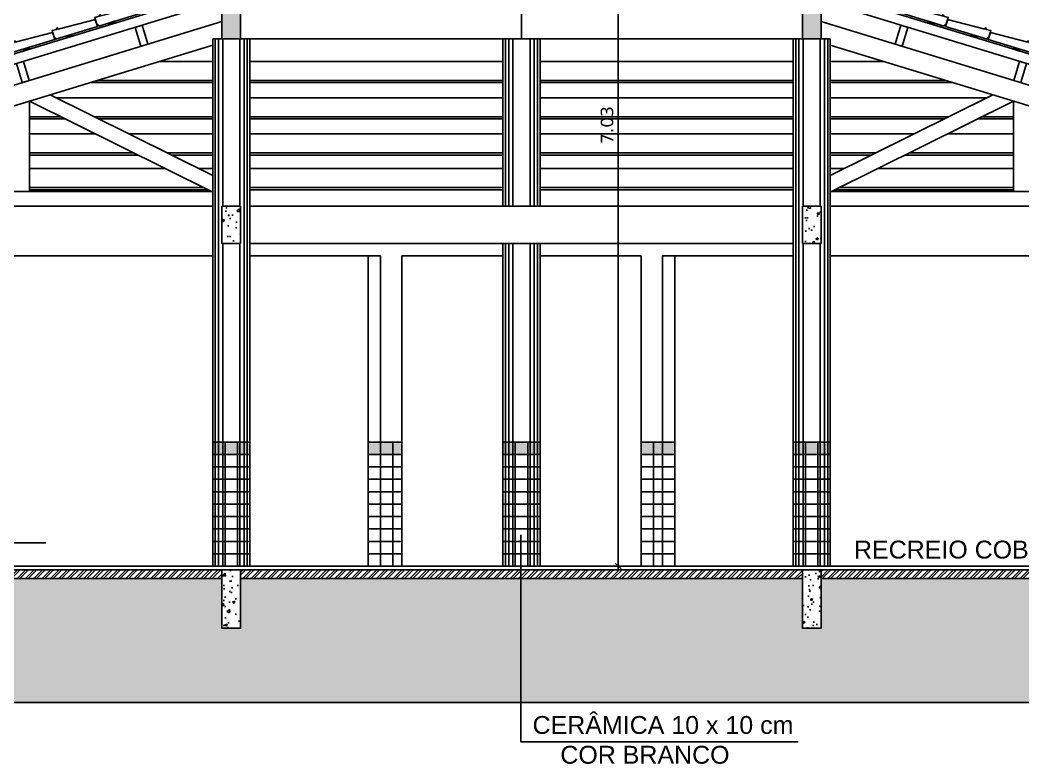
# Model space of a CAD drawing. Extents: x -81 to 144, y 107 to 212.
# Drawn here: x -51.73 to -43.65, y 171.39 to 177.39 of the extents above; entities that cross this region are included whole.
import ezdxf

# ---------------------------------------------------------------- set-up
doc = ezdxf.new("R2010")
doc.units = 0
doc.header["$LTSCALE"] = 0.005
doc.header["$PDMODE"] = 3
doc.layers.get('0').update_dxf_attribs({"linetype": 'CONTINUOUS'})
doc.layers.get('DEFPOINTS').update_dxf_attribs({"linetype": 'CONTINUOUS'})
for name, color, linetype in [('01', 1, 'CONTINUOUS'), ('0_HATCH', 1, 'CONTINUOUS'), ('251', 251, 'CONTINUOUS'), ('A-01', 1, 'CONTINUOUS'), ('A-COTAS', 1, 'CONTINUOUS'), ('A-EST', 5, 'CONTINUOUS'), ('A-TEL', 2, 'CONTINUOUS'), ('A-TELHAS', 2, 'CONTINUOUS'), ('ARQ-CTA-1_075', 1, 'CONTINUOUS'), ('ARQ-HTC', 9, 'CONTINUOUS'), ('ARQ-PIS-CORTE', 2, 'CONTINUOUS'), ('ARQ-SMB-1_100', 1, 'CONTINUOUS'), ('ARQ-TXT-1_075', 2, 'CONTINUOUS'), ('MADEIRAMENTO', 2, 'CONTINUOUS')]:
    doc.layers.add(name, color=color, linetype=linetype)
doc.styles.add('ESC-50-A20', font='arial.ttf', dxfattribs={"height": 0.1})
doc.styles.add('FNDE Text Cota 0075', font='verdana.ttf', dxfattribs={"height": 0.1})
doc.styles.add('FNDE Texto Cota 0025', font='verdana.ttf', dxfattribs={"height": 0.04})
doc.dimstyles.new('FNDE 1-0025', dxfattribs={"dimscale": 5, "dimtxt": 0.04, "dimasz": 0.01, "dimexe": 0.15, "dimexo": 0.15, "dimgap": 0.005, "dimtad": 1, "dimzin": 1, "dimdsep": 46, "dimtxsty": 'FNDE Texto Cota 0025', "dimblk": 'tic', "dimcen": 0.015, "dimdle": 0.15, "dimse1": 1, "dimse2": 1, "dimclrd": 251, "dimclre": 251, "dimclrt": 256, "dimaunit": 1, "dimadec": 3, "dimazin": 0, "dimtfac": 1, "dimtix": 1, "dimtmove": 2, "dimatfit": 3, "dimfxl": 0.15, "dimtvp": 1, "dimtolj": 1, "dimtzin": 0, "dimarcsym": 0})
doc.dimstyles.new('FNDE 1-075', dxfattribs={"dimscale": 2.5, "dimtxt": 0.1, "dimasz": 0.015, "dimexe": 0.15, "dimexo": 0.15, "dimgap": 0.015, "dimtad": 1, "dimzin": 4, "dimdsep": 46, "dimtxsty": 'FNDE Text Cota 0075', "dimblk": 'tic', "dimcen": 0.025, "dimdle": 0.15, "dimse1": 1, "dimse2": 1, "dimclrd": 251, "dimclre": 251, "dimclrt": 256, "dimaunit": 1, "dimadec": 3, "dimazin": 0, "dimtfac": 1, "dimtix": 1, "dimtmove": 2, "dimatfit": 3, "dimldrblk": 'DOTSMALL', "dimfxl": 0.15, "dimtvp": 1, "dimtolj": 1, "dimtzin": 0, "dimarcsym": 0})
pattern_1 = [(50, (84.715, 34.55552), (0.18218467, -0.01593909), [0.01905, -0.20955]), (355, (84.715, 34.55552), (-0.03524342, 0.19105685), [0.01524, -0.16764058]), (100.45144, (84.73018, 34.5542), (0.14694125, 0.17511775), [0.01619001, -0.17809024]), (46.1842, (84.715, 34.60632), (0.27107904, -0.04204233), [0.028575, -0.314325]), (96.63556, (84.73759, 34.60282), (0.23740413, 0.24742612), [0.02428502, -0.2671356]), (351.18415, (84.715, 34.60632), (0.23740413, 0.24742612), [0.02285997, -0.25145973]), (21, (84.7404, 34.59362), (0.15161439, -0.1022652), [0.01905, -0.20955]), (326, (84.7404, 34.59362), (0.06180203, 0.18418797), [0.01524, -0.16764]), (71.45144, (84.75303, 34.5851), (0.21341642, 0.08192277), [0.01619001, -0.17808994]), (37.5, (84.714996, 34.55552), (0.003088603, 0.084555039), [0, -0.165608, 0, -0.17018, 0, -0.168275]), (7.5, (84.715, 34.55552), (0.066819663, 0.100180575), [0, -0.097028, 0, -0.161798, 0, -0.064135]), (327.5, (84.658354, 34.55552), (0.135590595, -0.005728744), [0, -0.0635, 0, -0.19812, 0, -0.26289]), (317.5, (84.63295, 34.55552), (0.14812918, 0.02542649), [0, -0.08255, 0, -0.131572, 0, -0.18669])]
pattern_2 = [(45, (84.714996, 34.55552), (-0.03367596, 0.03367596), []), (45, (84.737447, 34.55552), (-0.03367596, 0.03367596), [])]

# ---------------------------------------------------------------- blocks, each defined once
blk = doc.blocks.new('tic')
at = {"color": 251}
for p, q in [((-1, 0), (1, 0)), ((0, -1), (0, 1))]:
    blk.add_line(p, q, dxfattribs=at)
blk.add_line((-0.6, -0.6), (0.6, 0.6))
blk = doc.blocks.new('*D13')
at = {"layer": 'ARQ-CTA-1_075', "color": 251, "linetype": 'Continuous', "lineweight": -2, "transparency": 16777216}
blk.add_line((-46.9074, 180.0117), (-46.9074, 173.0226), dxfattribs=at)
at = {"layer": 'DEFPOINTS', "color": 0, "linetype": 'Continuous', "transparency": 16777216}
for p in [(-47.6877, 180.0492), (-47.6866, 172.9851), (-46.9074, 172.9851)]:
    blk.add_point(p, dxfattribs=at)
at = {"layer": 'ARQ-CTA-1_075', "color": 251, "linetype": 'Continuous', "lineweight": -2, "transparency": 16777216, "xscale": 0.0375, "yscale": 0.0375, "zscale": 0.0375}
for p, rotation in [((-46.9074, 180.0492), 90), ((-46.9074, 172.9851), 270)]:
    blk.add_blockref('tic', p, dxfattribs=dict(at, rotation=rotation))
at = {"layer": 'ARQ-CTA-1_075', "linetype": 'Continuous', "transparency": 16777216, "insert": (-46.997, 176.5403), "char_height": 0.1, "attachment_point": 5, "rotation": 90, "style": 'FNDE Text Cota 0075'}
blk.add_mtext('\\A1;7.03', dxfattribs=at)
blk = doc.blocks.new('_DotSmall')
at = {"color": 0, "linetype": 'ByBlock', "const_width": 0.5}
blk.add_lwpolyline([(-0.0625, 0, 1), (0.0625, 0, 1)], format="xyb", close=True, dxfattribs=at)
blk = doc.blocks.new('T2')
at = {"linetype": 'Continuous'}
blk.add_lwpolyline([(0, 0.0594), (0.31, 0.073), (0.3096, 0.083), (0.3196, 0.0834), (0.32, 0.0734), (0.36, 0.075), (0.36, 0.0099), (0.35, 0.0099), (0.35, 0), (0, 0), (0.0001, 0.0594)], dxfattribs=at)
blk = doc.blocks.new('FNDE-Nível Corte-1_100')
blk.add_hatch(color=251).paths.add_polyline_path([(140.657, 1.813), (140.825, 1.813), (140.657, 1.561)])
at = {"color": 251}
for p, q in [((140.657, 2.065), (140.657, 1.561)), ((140.405, 1.813), (142.405, 1.813))]:
    blk.add_line(p, q, dxfattribs=at)
blk.add_lwpolyline([(140.489, 1.813), (140.657, 1.561), (140.825, 1.813)], dxfattribs=at)

msp = doc.modelspace()

# ---------------------------------------------------------------- hatches: boundary and pattern name
at = {"layer": '0_HATCH'}
h = msp.add_hatch(color=160, dxfattribs=at)
h.paths.add_polyline_path([(-54.7014, 173.9851), (-54.8014, 173.9851), (-54.8014, 173.8851), (-54.7014, 173.8851)])
h.paths.add_polyline_path([(-54.6014, 173.9851), (-54.7014, 173.9851), (-54.7014, 173.8851), (-54.6014, 173.8851)])
h.paths.add_polyline_path([(-53.6381, 173.9851), (-53.7381, 173.9851), (-53.7381, 173.8851), (-53.6381, 173.8851)])
h.paths.add_polyline_path([(-53.5648, 173.9851), (-53.6381, 173.9851), (-53.6381, 173.8851), (-53.5648, 173.8851)])
h.paths.add_polyline_path([(-53.4648, 173.9851), (-53.5648, 173.9851), (-53.5648, 173.8851), (-53.4648, 173.8851)])
h.paths.add_polyline_path([(-48.8232, 173.9851), (-48.9232, 173.9851), (-48.9232, 173.8851), (-48.8232, 173.8851)])
h.paths.add_polyline_path([(-48.7232, 173.9851), (-48.8232, 173.9851), (-48.8232, 173.8851), (-48.7232, 173.8851)])
h.paths.add_polyline_path([(-48.65, 173.9851), (-48.7232, 173.9851), (-48.7232, 173.8851), (-48.65, 173.8851)])
h.paths.add_polyline_path([(-46.6232, 173.9851), (-46.7232, 173.9851), (-46.7232, 173.8851), (-46.6232, 173.8851)])
h.paths.add_polyline_path([(-46.55, 173.9851), (-46.6232, 173.9851), (-46.6232, 173.8851), (-46.55, 173.8851)])
h.paths.add_polyline_path([(-46.45, 173.9851), (-46.55, 173.9851), (-46.55, 173.8851), (-46.45, 173.8851)])
h.paths.add_polyline_path([(-41.8084, 173.9851), (-41.9084, 173.9851), (-41.9084, 173.8851), (-41.8084, 173.8851)])
h.paths.add_polyline_path([(-41.7352, 173.9851), (-41.8084, 173.9851), (-41.8084, 173.8851), (-41.7352, 173.8851)])
h.paths.add_polyline_path([(-40.7718, 173.9851), (-41.7352, 173.9851), (-41.7352, 173.8851), (-40.7718, 173.8851)])
h.paths.add_polyline_path([(-40.6718, 173.9851), (-40.7718, 173.9851), (-40.7718, 173.8851), (-40.6718, 173.8851)])
h.paths.add_polyline_path([(-40.5718, 173.9851), (-40.6718, 173.9851), (-40.6718, 173.8851), (-40.5718, 173.8851)])
at = {"layer": '251'}
h = msp.add_hatch(dxfattribs=at)
h.set_pattern_fill('ANSI32', color=256, scale=0.005, style=0)
h.set_pattern_definition(pattern_2)
h.paths.add_polyline_path([(-45.4234, 172.9551), (-49.9499, 172.9551), (-49.9499, 172.8851), (-45.4234, 172.8851)])
h.paths.add_polyline_path([(-50.0999, 172.9551), (-54.6514, 172.9551), (-54.6514, 172.8851), (-50.0999, 172.8851)])
h = msp.add_hatch(dxfattribs=at)
h.set_pattern_fill('ANSI32', color=256, scale=0.005, style=0)
h.set_pattern_definition(pattern_2)
edge = h.paths.add_edge_path()
edge.add_line((-40.7468, 172.9551), (-43.717, 172.9551))
edge.add_arc((-43.319, 172.6673), 0.4912, 144.12367, 153.67059)
edge.add_line((-43.7593, 172.8851), (-40.7468, 172.8851))
edge.add_line((-40.7468, 172.8851), (-40.7468, 172.9551))
h.paths.add_polyline_path([(-36.2242, 172.9551), (-40.5968, 172.9551), (-40.5968, 172.8851), (-36.2242, 172.8851)])
edge = h.paths.add_edge_path()
edge.add_line((-43.717, 172.9551), (-45.2734, 172.9551))
edge.add_line((-45.2734, 172.9551), (-45.2734, 172.8851))
edge.add_line((-45.2734, 172.8851), (-43.7593, 172.8851))
edge.add_arc((-43.319, 172.6673), 0.4912, 144.12367, 153.67059, ccw=False)
at = {"layer": 'A-COTAS'}
h = msp.add_hatch(color=160, dxfattribs=at)
h.dxf.hatch_style = 1
h.set_gradient(color1=(0, 63, 255), tint=1, name='CYLINDER')
h.paths.add_polyline_path([(-50.1749, 173.9851), (-49.8749, 173.9851), (-49.8749, 173.8851), (-50.1749, 173.8851)])
h = msp.add_hatch(color=160, dxfattribs=at)
h.dxf.hatch_style = 1
h.set_gradient(color1=(0, 63, 255), tint=1, name='CYLINDER')
h.paths.add_polyline_path([(-47.8366, 173.9851), (-47.5366, 173.9851), (-47.5366, 173.8851), (-47.8366, 173.8851)])
h = msp.add_hatch(color=160, dxfattribs=at)
h.dxf.hatch_style = 1
h.set_gradient(color1=(0, 63, 255), tint=1, name='CYLINDER')
h.paths.add_polyline_path([(-45.4984, 173.9851), (-45.1984, 173.9851), (-45.1984, 173.8851), (-45.4984, 173.8851)])
at = {"layer": 'ARQ-HTC'}
h = msp.add_hatch(dxfattribs=at)
h.set_pattern_fill('AR-CONC', color=251, scale=0.001, style=0)
h.set_pattern_definition(pattern_1)
h.paths.add_polyline_path([(-49.9499, 177.5351), (-50.0999, 177.5351), (-50.0999, 177.2351), (-49.9499, 177.2351)])
h.paths.add_polyline_path([(-45.2734, 177.5351), (-45.4234, 177.5351), (-45.4234, 177.2351), (-45.2734, 177.2351)])
h.paths.add_polyline_path([(-45.2734, 178.8501), (-45.4234, 178.8501), (-45.4234, 178.5151), (-45.2734, 178.5151)])
h = msp.add_hatch(dxfattribs=at)
h.set_pattern_fill('AR-CONC', color=251, scale=0.001, style=0)
h.set_pattern_definition([(50, (84.715, 20.17138), (0.18218467, -0.01593909), [0.01905, -0.20955]), (355, (84.715, 20.17138), (-0.03524342, 0.19105685), [0.01524, -0.16764058]), (100.45144, (84.73018, 20.17005), (0.14694125, 0.17511775), [0.01619001, -0.17809024]), (46.1842, (84.715, 20.22218), (0.27107904, -0.04204233), [0.028575, -0.314325]), (96.63556, (84.73759, 20.21867), (0.23740413, 0.24742612), [0.02428502, -0.2671356]), (351.18415, (84.715, 20.22218), (0.23740413, 0.24742612), [0.02285997, -0.25145973]), (21, (84.7404, 20.20948), (0.15161439, -0.1022652), [0.01905, -0.20955]), (326, (84.7404, 20.20948), (0.06180203, 0.18418797), [0.01524, -0.16764]), (71.451445, (84.75303, 20.20096), (0.21341642, 0.08192277), [0.01619001, -0.17808994]), (37.5, (84.714996, 20.17138), (0.003088603, 0.084555039), [0, -0.165608, 0, -0.17018, 0, -0.168275]), (7.5, (84.715, 20.17138), (0.066819663, 0.100180575), [0, -0.097028, 0, -0.161798, 0, -0.064135]), (327.5, (84.658354, 20.17138), (0.135590595, -0.005728744), [0, -0.0635, 0, -0.19812, 0, -0.26289]), (317.5, (84.63295, 20.17138), (0.14812918, 0.02542649), [0, -0.08255, 0, -0.131572, 0, -0.18669])])
h.paths.add_polyline_path([(-49.9499, 175.8851), (-50.0999, 175.8851), (-50.0999, 175.5851), (-49.9499, 175.5851)])
h = msp.add_hatch(dxfattribs=at)
h.set_pattern_fill('AR-CONC', color=251, scale=0.001, style=0)
h.set_pattern_definition(pattern_1)
h.paths.add_polyline_path([(-45.2734, 175.8851), (-45.4234, 175.8851), (-45.4234, 175.5851), (-45.2734, 175.5851)])
h = msp.add_hatch(dxfattribs=at)
h.set_pattern_fill('AR-CONC', color=251, scale=0.001, style=0)
h.set_pattern_definition(pattern_1)
h.paths.add_polyline_path([(-50.0999, 172.9551), (-49.9499, 172.9551), (-49.9499, 172.4851), (-50.0999, 172.4851)])
h = msp.add_hatch(dxfattribs=at)
h.set_pattern_fill('AR-CONC', color=251, scale=0.001, style=0)
h.set_pattern_definition(pattern_1)
h.paths.add_polyline_path([(-45.4234, 172.9551), (-45.2734, 172.9551), (-45.2734, 172.4851), (-45.4234, 172.4851)])
h = msp.add_hatch(dxfattribs=at)
h.set_pattern_fill('EARTH', color=252, scale=0.02, angle=45, style=0)
h.set_pattern_definition([(45, (84.715, 34.55552), (1e-17, 0.17960512), [0.127, -0.127]), (45, (84.68132, 34.5892), (1e-17, 0.17960512), [0.127, -0.127]), (45, (84.64764, 34.62287), (1e-17, 0.17960512), [0.127, -0.127]), (135, (84.64764, 34.64532), (-0.17960512, 1e-17), [0.127, -0.127]), (135, (84.68132, 34.679), (-0.17960512, 1e-17), [0.127, -0.127]), (135, (84.715, 34.71267), (-0.17960512, 1e-17), [0.127, -0.127])])
h.paths.add_polyline_path([(-36.2242, 172.8851), (-40.5968, 172.8851), (-40.5968, 172.4851), (-40.7468, 172.4851), (-40.7468, 172.8851), (-45.2734, 172.8851), (-45.2734, 172.4851), (-45.4234, 172.4851), (-45.4234, 172.8851), (-49.9499, 172.8851), (-49.9499, 172.4851), (-50.0999, 172.4851), (-50.0999, 172.8851), (-54.6514, 172.8851), (-54.6514, 172.4851), (-54.8014, 172.4851), (-54.8014, 172.8851), (-57.0152, 172.8851), (-57.0152, 171.8851), (-36.2242, 171.8851)])

# ---------------------------------------------------------------- linework, layer by layer
at = {"color": 3}
for points in [[(-50.6964, 177.1922), (-50.7538, 177.1746), (-50.8005, 177.3276), (-50.7432, 177.3452)], [(-44.6769, 177.1922), (-44.6195, 177.1746), (-44.5727, 177.3276), (-44.6301, 177.3452)], [(-51.6527, 176.8998), (-51.7101, 176.8823), (-51.7568, 177.0353), (-51.6995, 177.0528)], [(-43.7206, 176.8998), (-43.6632, 176.8823), (-43.6164, 177.0353), (-43.6738, 177.0528)]]:
    msp.add_lwpolyline(points, close=True, dxfattribs=at)
at = {"layer": '01', "color": 251}
for p, q in [((-50.1749, 173.9851), (-49.8749, 173.9851)), ((-50.0749, 173.9851), (-50.0749, 172.9851)), ((-49.9749, 173.9851), (-49.9749, 172.9851)), ((-47.8366, 173.9851), (-47.5366, 173.9851)), ((-47.7366, 173.9851), (-47.7366, 172.9851)), ((-47.6366, 173.9851), (-47.6366, 172.9851)), ((-45.4984, 173.9851), (-45.1984, 173.9851)), ((-45.3984, 173.9851), (-45.3984, 172.9851)), ((-45.2984, 173.9851), (-45.2984, 172.9851)), ((-50.1749, 173.8851), (-49.8749, 173.8851)), ((-47.8366, 173.8851), (-47.5366, 173.8851)), ((-45.4984, 173.8851), (-45.1984, 173.8851)), ((-50.1749, 173.7851), (-49.8749, 173.7851)), ((-45.4984, 173.7851), (-45.1984, 173.7851)), ((-50.1749, 173.6851), (-49.8749, 173.6851)), ((-45.4984, 173.6851), (-45.1984, 173.6851)), ((-50.1749, 173.5851), (-49.8749, 173.5851)), ((-45.4984, 173.5851), (-45.1984, 173.5851)), ((-50.1749, 173.4851), (-49.8749, 173.4851)), ((-45.4984, 173.4851), (-45.1984, 173.4851)), ((-50.1749, 173.3851), (-49.8749, 173.3851)), ((-45.4984, 173.3851), (-45.1984, 173.3851)), ((-50.1749, 173.2851), (-49.8749, 173.2851)), ((-45.4984, 173.2851), (-45.1984, 173.2851)), ((-50.1749, 173.1851), (-49.8749, 173.1851)), ((-45.4984, 173.1851), (-45.1984, 173.1851)), ((-50.1749, 173.0851), (-49.8749, 173.0851)), ((-45.4984, 173.0851), (-45.1984, 173.0851))]:
    msp.add_line(p, q, dxfattribs=at)
at = {"layer": '01', "color": 253}
for p, q in [((-48.9232, 173.9851), (-48.65, 173.9851)), ((-48.7232, 173.9851), (-48.7232, 172.9851)), ((-46.7232, 173.9851), (-46.45, 173.9851)), ((-46.6232, 173.9851), (-46.6232, 172.9851)), ((-48.9232, 173.8851), (-48.65, 173.8851)), ((-46.7232, 173.8851), (-46.45, 173.8851)), ((-48.9232, 173.7851), (-48.65, 173.7851)), ((-46.7232, 173.7851), (-46.45, 173.7851)), ((-48.9232, 173.6851), (-48.65, 173.6851)), ((-46.7232, 173.6851), (-46.45, 173.6851)), ((-48.9232, 173.5851), (-48.65, 173.5851)), ((-46.7232, 173.5851), (-46.45, 173.5851)), ((-48.9232, 173.4851), (-48.65, 173.4851)), ((-46.7232, 173.4851), (-46.45, 173.4851)), ((-48.9232, 173.3851), (-48.65, 173.3851)), ((-46.7232, 173.3851), (-46.45, 173.3851)), ((-48.9232, 173.2851), (-48.65, 173.2851)), ((-46.7232, 173.2851), (-46.45, 173.2851)), ((-48.9232, 173.1851), (-48.65, 173.1851)), ((-46.7232, 173.1851), (-46.45, 173.1851)), ((-48.9232, 173.0851), (-48.65, 173.0851)), ((-46.7232, 173.0851), (-46.45, 173.0851))]:
    msp.add_line(p, q, dxfattribs=at)
at = {"layer": 'A-01'}
for p, q in [((-47.6866, 177.2351), (-47.6866, 178.7701)), ((-50.0999, 177.2351), (-50.1749, 177.2351)), ((-50.1541, 177.2351), (-50.1541, 172.9851)), ((-50.1273, 177.2351), (-50.1273, 172.9851)), ((-50.0945, 177.2351), (-50.0945, 175.8851)), ((-49.9553, 177.2351), (-49.9553, 175.8851)), ((-49.9499, 177.2351), (-49.8749, 177.2351)), ((-49.9226, 177.2351), (-49.9226, 172.9851)), ((-49.8958, 177.2351), (-49.8958, 172.9851)), ((-49.8749, 177.2351), (-47.8366, 177.2351)), ((-47.5366, 177.2351), (-47.8366, 177.2351)), ((-47.5366, 177.2351), (-45.4984, 177.2351)), ((-45.4234, 177.2351), (-45.4984, 177.2351)), ((-45.4775, 177.2351), (-45.4775, 172.9851)), ((-45.4507, 177.2351), (-45.4507, 172.9851)), ((-45.418, 177.2351), (-45.418, 175.8851)), ((-45.2788, 177.2351), (-45.2788, 175.8851)), ((-45.2734, 177.2351), (-45.1984, 177.2351)), ((-45.246, 177.2351), (-45.246, 172.9851)), ((-45.2192, 177.2351), (-45.2192, 172.9851)), ((-50.1749, 177.0528), (-50.605, 177.0528)), ((-47.8366, 177.0528), (-49.8749, 177.0528)), ((-45.4984, 177.0528), (-47.5366, 177.0528)), ((-44.7683, 177.0528), (-45.1984, 177.0528)), ((-50.1749, 176.8998), (-51.1054, 176.8998)), ((-47.8366, 176.8998), (-49.8749, 176.8998)), ((-45.4984, 176.8998), (-47.5366, 176.8998)), ((-44.2678, 176.8998), (-45.1984, 176.8998)), ((-50.1749, 176.8823), (-51.1628, 176.8823)), ((-47.8366, 176.8823), (-49.8749, 176.8823)), ((-45.4984, 176.8823), (-47.5366, 176.8823)), ((-44.2105, 176.8823), (-45.1984, 176.8823)), ((-50.1749, 176.7604), (-51.437, 176.7604)), ((-47.8366, 176.7604), (-49.8749, 176.7604)), ((-45.4984, 176.7604), (-47.5366, 176.7604)), ((-43.9363, 176.7604), (-45.1984, 176.7604)), ((-51.3986, 176.6074), (-51.6514, 176.6074)), ((-51.3633, 176.5899), (-51.6514, 176.5899)), ((-50.1749, 176.6074), (-51.1287, 176.6074)), ((-50.1749, 176.5899), (-51.0934, 176.5899)), ((-47.8366, 176.6074), (-49.8749, 176.6074)), ((-47.8366, 176.5899), (-49.8749, 176.5899)), ((-45.4984, 176.6074), (-47.5366, 176.6074)), ((-45.4984, 176.5899), (-47.5366, 176.5899)), ((-44.2446, 176.6074), (-45.1984, 176.6074)), ((-44.2799, 176.5899), (-45.1984, 176.5899)), ((-43.7219, 176.5899), (-44.01, 176.5899)), ((-43.7219, 176.6074), (-43.9747, 176.6074)), ((-51.1178, 176.4681), (-51.6514, 176.4681)), ((-50.1749, 176.4681), (-50.8479, 176.4681)), ((-47.8366, 176.4681), (-49.8749, 176.4681)), ((-45.4984, 176.4681), (-47.5366, 176.4681)), ((-44.5254, 176.4681), (-45.1984, 176.4681)), ((-43.7219, 176.4681), (-44.2555, 176.4681)), ((-50.8096, 176.3151), (-51.6514, 176.3151)), ((-50.7742, 176.2975), (-51.6514, 176.2975)), ((-50.1749, 176.3151), (-50.5397, 176.3151)), ((-50.1749, 176.2975), (-50.5043, 176.2975)), ((-47.8366, 176.3151), (-49.8749, 176.3151)), ((-47.8366, 176.2975), (-49.8749, 176.2975)), ((-45.4984, 176.3151), (-47.5366, 176.3151)), ((-45.4984, 176.2975), (-47.5366, 176.2975)), ((-44.8336, 176.3151), (-45.1984, 176.3151)), ((-44.869, 176.2975), (-45.1984, 176.2975)), ((-43.7219, 176.2975), (-44.5991, 176.2975)), ((-43.7219, 176.3151), (-44.5637, 176.3151)), ((-50.5551, 176.1888), (-51.6514, 176.1888)), ((-50.1749, 176.1888), (-50.2852, 176.1888)), ((-47.8366, 176.1888), (-49.8749, 176.1888)), ((-45.4984, 176.1888), (-47.5366, 176.1888)), ((-45.0881, 176.1888), (-45.1984, 176.1888)), ((-43.7219, 176.1888), (-44.8181, 176.1888)), ((-50.2469, 176.0358), (-51.6514, 176.0358)), ((-50.2115, 176.0182), (-51.6514, 176.0182)), ((-47.8366, 176.0358), (-49.8749, 176.0358)), ((-47.8366, 176.0182), (-49.8749, 176.0182)), ((-45.4984, 176.0358), (-47.5366, 176.0358)), ((-45.4984, 176.0182), (-47.5366, 176.0182)), ((-43.7219, 176.0182), (-45.1618, 176.0182)), ((-43.7219, 176.0358), (-45.1264, 176.0358)), ((-49.8749, 175.8851), (-47.8366, 175.8851)), ((-45.4984, 175.8851), (-47.5366, 175.8851)), ((-50.0945, 175.5851), (-50.0945, 172.9851)), ((-49.9553, 175.5851), (-49.9553, 172.9851)), ((-45.418, 175.5851), (-45.418, 172.9851)), ((-45.2788, 175.5851), (-45.2788, 172.9851)), ((-53.4648, 175.4851), (-50.1749, 175.4851)), ((-49.8749, 175.4851), (-48.8232, 175.4851)), ((-48.9232, 175.4851), (-48.9232, 172.9851)), ((-48.8232, 175.4851), (-48.8232, 172.9851)), ((-48.65, 175.4851), (-47.8366, 175.4851)), ((-48.65, 175.4851), (-48.65, 172.9851)), ((-46.7232, 175.4851), (-47.5366, 175.4851)), ((-46.7232, 175.4851), (-46.7232, 172.9851)), ((-46.55, 175.4851), (-46.55, 172.9851)), ((-45.4984, 175.4851), (-46.55, 175.4851)), ((-46.45, 175.4851), (-46.45, 172.9851)), ((-41.9084, 175.4851), (-45.1984, 175.4851))]:
    msp.add_line(p, q, dxfattribs=at)
at = {"layer": 'A-01', "color": 3}
for p, q in [((-50.1749, 177.2351), (-50.1749, 172.9851)), ((-49.8749, 177.2351), (-49.8749, 172.9851)), ((-45.4984, 177.2351), (-45.4984, 172.9851)), ((-45.1984, 177.2351), (-45.1984, 172.9851)), ((-49.8749, 175.8851), (-47.8366, 175.8851)), ((-45.4984, 175.8851), (-47.8366, 175.8851)), ((-47.8366, 175.5851), (-49.8749, 175.5851)), ((-45.4984, 175.5851), (-47.8366, 175.5851))]:
    msp.add_line(p, q, dxfattribs=at)
at = {"layer": 'A-01', "color": 252}
for p, q in [((-47.8158, 177.2351), (-47.8158, 175.8851)), ((-47.789, 177.2351), (-47.789, 175.8851)), ((-47.7563, 177.2351), (-47.7563, 175.8851)), ((-47.617, 177.2351), (-47.617, 175.8851)), ((-47.5843, 177.2351), (-47.5843, 175.8851)), ((-47.5575, 177.2351), (-47.5575, 175.8851)), ((-47.8158, 175.5851), (-47.8158, 172.9851)), ((-47.789, 175.5851), (-47.789, 172.9851)), ((-47.7563, 175.5851), (-47.7563, 172.9851)), ((-47.617, 175.5851), (-47.617, 172.9851)), ((-47.5843, 175.5851), (-47.5843, 172.9851)), ((-47.5575, 175.5851), (-47.5575, 172.9851)), ((-47.8366, 173.7851), (-47.5366, 173.7851)), ((-47.8366, 173.6851), (-47.5366, 173.6851)), ((-47.8366, 173.5851), (-47.5366, 173.5851)), ((-47.8366, 173.4851), (-47.5366, 173.4851)), ((-47.8366, 173.3851), (-47.5366, 173.3851)), ((-47.8366, 173.2851), (-47.5366, 173.2851)), ((-47.8366, 173.1851), (-47.5366, 173.1851)), ((-47.8366, 173.0851), (-47.5366, 173.0851))]:
    msp.add_line(p, q, dxfattribs=at)
at = {"layer": 'A-EST'}
for p, q in [((-50.0999, 177.5351), (-50.0999, 177.2351)), ((-49.9499, 177.5351), (-49.9499, 177.2351)), ((-45.4234, 177.5351), (-45.4234, 177.2351)), ((-45.2734, 177.5351), (-45.2734, 177.2351)), ((-50.0999, 177.2351), (-49.9499, 177.2351)), ((-45.4234, 177.2351), (-45.2734, 177.2351)), ((-49.9499, 175.8851), (-50.0999, 175.8851)), ((-50.0999, 175.8851), (-50.0999, 175.5851)), ((-49.9499, 175.8851), (-49.9499, 175.5851)), ((-45.2734, 175.8851), (-45.4234, 175.8851)), ((-45.4234, 175.8851), (-45.4234, 175.5851)), ((-45.2734, 175.8851), (-45.2734, 175.5851)), ((-49.9499, 175.5851), (-50.0999, 175.5851)), ((-45.2734, 175.5851), (-45.4234, 175.5851)), ((-36.2242, 172.9551), (-54.8014, 172.9551)), ((-54.6514, 172.8851), (-50.0999, 172.8851)), ((-49.9499, 172.8851), (-45.4234, 172.8851)), ((-45.2734, 172.8851), (-40.7468, 172.8851))]:
    msp.add_line(p, q, dxfattribs=at)
for points in [[(-50.0999, 172.9551), (-49.9499, 172.9551), (-49.9499, 172.4851), (-50.0999, 172.4851)], [(-45.2734, 172.9551), (-45.4234, 172.9551), (-45.4234, 172.4851), (-45.2734, 172.4851)]]:
    msp.add_lwpolyline(points, close=True, dxfattribs=at)
at = {"layer": 'A-TEL'}
for p, q in [((-50.0999, 177.6255), (-55.5014, 175.9741)), ((-45.2734, 177.6255), (-39.8718, 175.9741)), ((-50.0999, 177.5418), (-55.4781, 175.8976)), ((-45.2734, 177.5418), (-39.8952, 175.8976)), ((-50.0999, 177.3745), (-54.579, 176.0051)), ((-45.2734, 177.3745), (-40.7943, 176.0051)), ((-47.8366, 177.2351), (-47.8366, 175.8851)), ((-47.5366, 177.2351), (-47.5366, 175.8851)), ((-50.1749, 177.1843), (-54.0317, 176.0051)), ((-45.1984, 177.1843), (-41.3416, 176.0051)), ((-51.6514, 176.7329), (-50.1852, 176.0051)), ((-51.6514, 176.7329), (-51.6514, 176.0051)), ((-51.4844, 176.784), (-50.1749, 176.134)), ((-43.8889, 176.784), (-45.1984, 176.134)), ((-43.7219, 176.7329), (-45.1881, 176.0051)), ((-43.7219, 176.7329), (-43.7219, 176.0051)), ((-54.0317, 176.0051), (-50.1749, 176.0051)), ((-41.3416, 176.0051), (-45.1984, 176.0051)), ((-55.1014, 175.8851), (-50.1749, 175.8851)), ((-40.2718, 175.8851), (-45.1984, 175.8851)), ((-47.8366, 175.5851), (-47.8366, 172.9851)), ((-47.5366, 175.5851), (-47.5366, 172.9851))]:
    msp.add_line(p, q, dxfattribs=at)
at = {"layer": 'ARQ-HTC', "color": 252}
msp.add_line((-36.2242, 171.8851), (-57.0152, 171.8851), dxfattribs=at)
at = {"layer": 'ARQ-PIS-CORTE'}
msp.add_line((-36.2242, 172.9851), (-54.8014, 172.9851), dxfattribs=at)
at = {"layer": 'MADEIRAMENTO', "color": 1}
for p, q in [((-50.9662, 177.3763), (-51.0096, 177.3474)), ((-44.4071, 177.3763), (-44.3637, 177.3474)), ((-50.962, 177.3629), (-51.0142, 177.3617)), ((-44.4112, 177.3629), (-44.3591, 177.3617)), ((-51.3063, 177.2576), (-51.3585, 177.2564)), ((-51.3104, 177.2711), (-51.3538, 177.2421)), ((-44.067, 177.2576), (-44.0148, 177.2564)), ((-44.0629, 177.2711), (-44.0195, 177.2421)), ((-51.6505, 177.1524), (-51.7027, 177.1512)), ((-51.6546, 177.1659), (-51.6981, 177.1369)), ((-43.7228, 177.1524), (-43.6706, 177.1512)), ((-43.7187, 177.1659), (-43.6752, 177.1369))]:
    msp.add_line(p, q, dxfattribs=at)
for points in [[(-51.014, 177.3617), (-50.9662, 177.3763), (-50.9618, 177.362), (-51.0096, 177.3474)], [(-44.3593, 177.3617), (-44.4071, 177.3763), (-44.4115, 177.362), (-44.3637, 177.3474)], [(-51.3582, 177.2565), (-51.3104, 177.2711), (-51.306, 177.2568), (-51.3538, 177.2421)], [(-44.0151, 177.2565), (-44.0629, 177.2711), (-44.0673, 177.2568), (-44.0195, 177.2421)], [(-51.7024, 177.1512), (-51.6546, 177.1659), (-51.6502, 177.1515), (-51.6981, 177.1369)], [(-43.6708, 177.1512), (-43.7187, 177.1659), (-43.723, 177.1515), (-43.6752, 177.1369)]]:
    msp.add_lwpolyline(points, close=True, dxfattribs=at)

# ---------------------------------------------------------------- block references
at = {"layer": 'A-TELHAS', "extrusion": (0, 0, -1), "zscale": -1, "rotation": 342.9999055463483}
for p in [(50.7589, 177.4399), (51.1031, 177.3346), (51.4474, 177.2294)]:
    msp.add_blockref('T2', p, dxfattribs=at)
at = {"layer": 'A-TELHAS', "extrusion": (0, 0, -1), "xscale": -1, "zscale": -1, "rotation": 17.00009445365172}
for p in [(44.6144, 177.4399), (44.2702, 177.3346), (43.9259, 177.2294)]:
    msp.add_blockref('T2', p, dxfattribs=at)
at = {"layer": 'ARQ-SMB-1_100', "xscale": 0.75, "yscale": 0.75, "zscale": 0.75}
msp.add_blockref('FNDE-Nível Corte-1_100', (-158.323, 171.8142), dxfattribs=at)

# ---------------------------------------------------------------- texts
at = {"layer": 'ARQ-TXT-1_075', "style": 'ESC-50-A20'}
msp.add_text('RECREIO COBERTO', height=0.144, dxfattribs=at).set_placement((-45.0075, 173.0468))
at = {"layer": 'ARQ-TXT-1_075', "insert": (-47.5972, 171.7772), "char_height": 0.144, "width": 2.21118, "attachment_point": 1, "style": 'ESC-50-A20'}
msp.add_mtext('CERÂMICA 10 x 10 cm       COR BRANCO', dxfattribs=at)

# ---------------------------------------------------------------- dimensions: what is measured, and where the dimension line sits
at = {"layer": 'ARQ-CTA-1_075', "linetype": 'Continuous'}
dim = msp.add_linear_dim(base=(-46.9074, 172.9851), p1=(-47.6877, 180.0492), p2=(-47.6866, 172.9851), angle=90, text='7.03', dimstyle='FNDE 1-075', dxfattribs=at)
dim.commit()
dim.dimension.update_dxf_attribs({"geometry": '*D13', "text_midpoint": (-46.997, 176.5403), "dimtype": 160})

# ---------------------------------------------------------------- leaders
at = {"layer": 'ARQ-SMB-1_100'}
msp.add_leader([(-47.6933, 173.238, 0.4703), (-47.6933, 171.5683, 0.4703), (-45.4567, 171.5683, 0.4703)], dimstyle='FNDE 1-0025', override={"dimtad": 0, "dimfxl": 0.025, "dimarcsym": 1}, dxfattribs=at)

doc.saveas('drawing.dxf')
